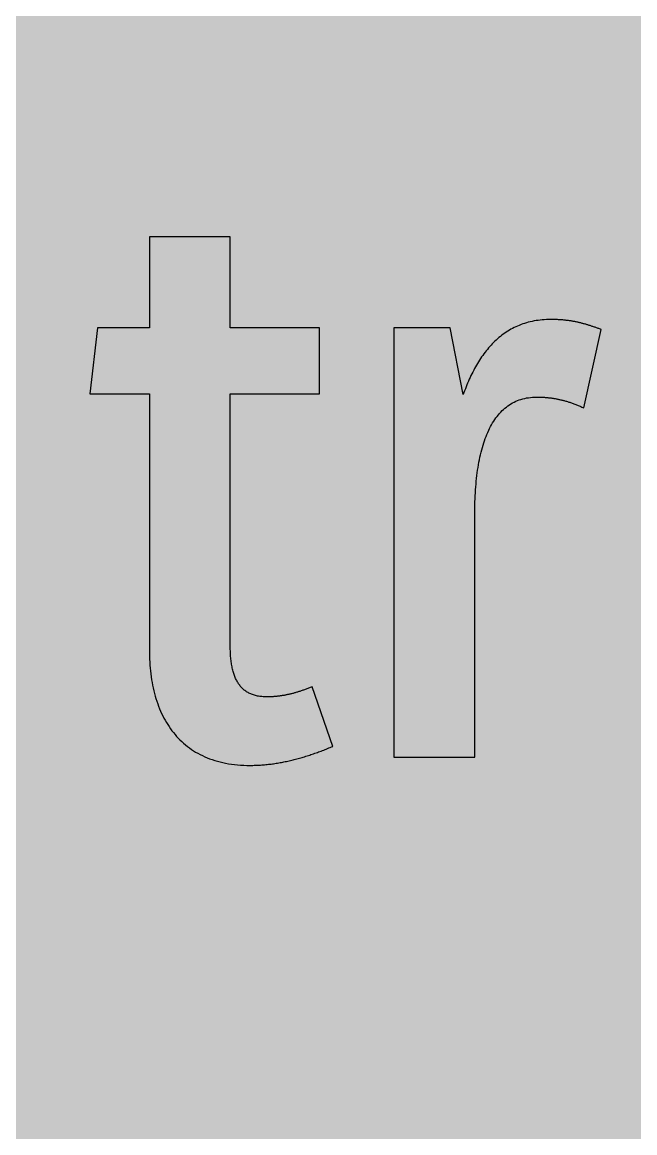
# Model space of a CAD drawing. Header units: millimetres. Extents: x 0 to 212, y 0 to 212.
# Drawn here: x 95.69 to 121.86, y 47.5 to 94.95 of the extents above; entities that cross this region are included whole.
import ezdxf

# ---------------------------------------------------------------- set-up
doc = ezdxf.new("R2010")
doc.units = ezdxf.units.MM

msp = doc.modelspace()

# ---------------------------------------------------------------- hatches: boundary and pattern name
for color, points in [(254, [(211.7189, 105.8869), (211.709, 107.2007), (211.6861, 108.5139), (211.6455, 109.8245), (211.5871, 111.1326), (211.5134, 112.4407), (211.4245, 113.7437), (211.3204, 115.0468), (211.201, 116.3447), (211.0638, 117.6426), (210.9114, 118.9355), (210.7413, 120.2258), (210.5584, 121.5136), (210.3577, 122.7988), (210.1418, 124.079), (209.9107, 125.3566), (209.6643, 126.6292), (209.4027, 127.8992), (209.1258, 129.1641), (208.8337, 130.4239), (208.5264, 131.6812), (208.2038, 132.936), (207.866, 134.1831), (207.5104, 135.4277), (207.1421, 136.6647), (206.7611, 137.8991), (206.3623, 139.1285), (205.9483, 140.3502), (205.5216, 141.5694), (205.0771, 142.781), (204.6199, 143.9901), (204.1474, 145.1915), (203.6623, 146.3853), (203.1619, 147.574), (202.6463, 148.7576), (202.1154, 149.9362), (201.5693, 151.1046), (201.0105, 152.2705), (200.439, 153.4262), (199.8523, 154.5768), (199.2503, 155.7198), (198.6356, 156.8577), (198.0057, 157.9855), (197.3605, 159.1081), (196.7052, 160.2232), (196.0321, 161.3281), (195.3489, 162.4279), (194.6504, 163.5176), (193.9366, 164.6022), (193.2102, 165.6766), (192.471, 166.7434), (191.7167, 167.8), (190.9521, 168.849), (190.1698, 169.8904), (189.3773, 170.9217), (188.5696, 171.9428), (187.7517, 172.9562), (186.9161, 173.9621), (186.0702, 174.9552), (185.2117, 175.9407), (184.338, 176.9161), (183.454, 177.8838), (182.5549, 178.8389), (181.643, 179.7837), (180.721, 180.7185), (179.7837, 181.643), (178.8389, 182.5549), (177.8838, 183.454), (176.9161, 184.338), (175.9407, 185.2117), (174.9552, 186.0702), (173.9621, 186.9161), (172.9562, 187.7492), (171.9428, 188.5696), (170.9217, 189.3773), (169.8904, 190.1698), (168.849, 190.9496), (167.8, 191.7167), (166.7408, 192.471), (165.6766, 193.2102), (164.6022, 193.9366), (163.5176, 194.6504), (162.4279, 195.3489), (161.3281, 196.0321), (160.2232, 196.7052), (159.1081, 197.3631), (157.9855, 198.0057), (156.8577, 198.6356), (155.7198, 199.2503), (154.5768, 199.8523), (153.4262, 200.439), (152.2705, 201.0131), (151.1046, 201.5719), (149.9362, 202.1154), (148.7576, 202.6463), (147.574, 203.1619), (146.3853, 203.6623), (145.1889, 204.15), (143.9875, 204.6199), (142.781, 205.0796), (141.5694, 205.5216), (140.3502, 205.9483), (139.1285, 206.3623), (137.8991, 206.7611), (136.6647, 207.1446), (135.4252, 207.5129), (134.1831, 207.866), (132.9334, 208.2038), (131.6812, 208.5264), (130.4239, 208.8337), (129.1641, 209.1284), (127.8966, 209.4052), (126.6292, 209.6668), (125.3541, 209.9132), (124.0765, 210.1444), (122.7963, 210.3603), (121.5136, 210.5584), (120.2258, 210.7438), (118.9355, 210.9114), (117.6401, 211.0638), (116.3447, 211.201), (115.0468, 211.3229), (113.7437, 211.4271), (112.4382, 211.516), (111.1326, 211.5896), (109.8245, 211.6455), (108.5113, 211.6861), (107.1982, 211.7115), (105.885, 211.7192), (104.5693, 211.7115), (103.2561, 211.6861), (101.9454, 211.6455), (100.6373, 211.5896), (99.3292, 211.516), (98.0262, 211.4271), (96.7232, 211.3229), (95.4253, 211.201), (94.1273, 211.0638), (92.8345, 210.9114), (91.5441, 210.7438), (90.2564, 210.5584), (88.9711, 210.3603), (87.691, 210.1444), (86.4133, 209.9132), (85.1408, 209.6668), (83.8708, 209.4052), (82.6059, 209.1284), (81.346, 208.8337), (80.0887, 208.5264), (78.834, 208.2038), (77.5868, 207.866), (76.3422, 207.5129), (75.1053, 207.1446), (73.8708, 206.7611), (72.6415, 206.3623), (71.4197, 205.9483), (70.2005, 205.5216), (68.9889, 205.0796), (67.7799, 204.6199), (66.5785, 204.15), (65.3847, 203.6623), (64.196, 203.1619), (63.0123, 202.6463), (61.8338, 202.1154), (60.6628, 201.5719), (59.4995, 201.0131), (58.3438, 200.439), (57.1932, 199.8523), (56.0502, 199.2503), (54.9123, 198.6356), (53.7845, 198.0057), (52.6618, 197.3631), (51.5468, 196.7052), (50.4419, 196.0321), (49.342, 195.3489), (48.2524, 194.6504), (47.1678, 193.9366), (46.0934, 193.2102), (45.0266, 192.471), (43.9699, 191.7167), (42.9209, 190.9496), (41.8795, 190.1698), (40.8483, 189.3773), (39.8272, 188.5696), (38.8137, 187.7492), (37.8079, 186.9161), (36.8148, 186.0702), (35.8292, 185.2117), (34.8539, 184.338), (33.8861, 183.454), (32.9311, 182.5549), (31.9862, 181.643), (31.049, 180.7185), (30.1269, 179.7837), (29.2151, 178.8389), (28.3159, 177.8838), (27.432, 176.9161), (26.5582, 175.9407), (25.6997, 174.9552), (24.8539, 173.9621), (24.0208, 172.9562), (23.2004, 171.9428), (22.3926, 170.9217), (21.6002, 169.8904), (20.8204, 168.849), (20.0533, 167.8), (19.2989, 166.7434), (18.5598, 165.6766), (17.8333, 164.6022), (17.1196, 163.5176), (16.4211, 162.4279), (15.7378, 161.3281), (15.0647, 160.2232), (14.4069, 159.1081), (13.7643, 157.9855), (13.1343, 156.8577), (12.5197, 155.7198), (11.9177, 154.5768), (11.3309, 153.4262), (10.7569, 152.2705), (10.1981, 151.1046), (9.6545, 149.9362), (9.1237, 148.7576), (8.6081, 147.574), (8.1077, 146.3853), (7.62, 145.1915), (7.1501, 143.9901), (6.6904, 142.781), (6.2484, 141.5694), (5.8217, 140.3502), (5.4077, 139.1285), (5.0089, 137.8991), (4.6253, 136.6647), (4.257, 135.4277), (3.904, 134.1831), (3.5662, 132.936), (3.2436, 131.6812), (2.9362, 130.4239), (2.6416, 129.1641), (2.3647, 127.8992), (2.1031, 126.6292), (1.8567, 125.3566), (1.6256, 124.079), (1.4097, 122.7988), (1.2116, 121.5136), (1.0262, 120.2258), (0.8585, 118.9355), (0.7061, 117.6426), (0.569, 116.3447), (0.447, 115.0468), (0.3429, 113.7437), (0.254, 112.4407), (0.1803, 111.1326), (0.1245, 109.8245), (0.0838, 108.5139), (0.0584, 107.2007), (0.0508, 105.885), (0.0584, 104.5718), (0.0838, 103.2586), (0.1245, 101.9454), (0.1803, 100.6373), (0.254, 99.3318), (0.3429, 98.0262), (0.447, 96.7232), (0.569, 95.4253), (0.7061, 94.1299), (0.8585, 92.8345), (1.0262, 91.5441), (1.2116, 90.2564), (1.4097, 88.9737), (1.6256, 87.6935), (1.8567, 86.4159), (2.1031, 85.1408), (2.3647, 83.8733), (2.6416, 82.6059), (2.9362, 81.346), (3.2436, 80.0887), (3.5662, 78.8365), (3.904, 77.5868), (4.257, 76.3448), (4.6253, 75.1053), (5.0089, 73.8708), (5.4077, 72.6415), (5.8217, 71.4197), (6.2484, 70.2005), (6.6904, 68.9889), (7.1501, 67.7824), (7.62, 66.581), (8.1077, 65.3847), (8.6081, 64.196), (9.1237, 63.0123), (9.6545, 61.8338), (10.1981, 60.6654), (10.7569, 59.4995), (11.3309, 58.3438), (11.9177, 57.1932), (12.5197, 56.0502), (13.1343, 54.9123), (13.7643, 53.7845), (14.4069, 52.6618), (15.0647, 51.5468), (15.7378, 50.4419), (16.4211, 49.342), (17.1196, 48.2524), (17.8333, 47.1678), (18.5598, 46.0934), (19.2989, 45.0291), (20.0533, 43.9699), (20.8204, 42.9209), (21.6002, 41.8795), (22.3926, 40.8483), (23.2004, 39.8272), (24.0208, 38.8137), (24.8539, 37.8079), (25.6997, 36.8148), (26.5582, 35.8292), (27.432, 34.8539), (28.3159, 33.8861), (29.2151, 32.9311), (30.1269, 31.9862), (31.049, 31.049), (31.9862, 30.1269), (32.9311, 29.2151), (33.8861, 28.3159), (34.8539, 27.432), (35.8292, 26.5582), (36.8148, 25.6997), (37.8079, 24.8539), (38.8137, 24.0182), (39.8272, 23.2004), (40.8483, 22.3926), (41.8795, 21.6002), (42.9209, 20.8178), (43.9699, 20.0533), (45.0266, 19.2989), (46.0934, 18.5598), (47.1678, 17.8333), (48.2524, 17.1196), (49.342, 16.4211), (50.4419, 15.7378), (51.5468, 15.0647), (52.6618, 14.4094), (53.7845, 13.7643), (54.9123, 13.1343), (56.0502, 12.5197), (57.1932, 11.9177), (58.3438, 11.3309), (59.4995, 10.7594), (60.6628, 10.2006), (61.8338, 9.6545), (63.0123, 9.1237), (64.196, 8.6081), (65.3847, 8.1077), (66.5785, 7.6225), (67.7799, 7.1501), (68.9889, 6.6929), (70.2005, 6.2484), (71.4197, 5.8217), (72.6415, 5.4077), (73.8708, 5.0089), (75.1053, 4.6279), (76.3422, 4.2596), (77.5868, 3.904), (78.834, 3.5662), (80.0887, 3.2436), (81.346, 2.9362), (82.6059, 2.6441), (83.8708, 2.3673), (85.1408, 2.1057), (86.4133, 1.8593), (87.691, 1.6281), (88.9711, 1.4122), (90.2564, 1.2116), (91.5441, 1.0287), (92.8345, 0.8585), (94.1273, 0.7061), (95.4253, 0.569), (96.7232, 0.4496), (98.0262, 0.3454), (99.3292, 0.2565), (100.6373, 0.1829), (101.9454, 0.1245), (103.2561, 0.0838), (104.5693, 0.061), (105.885, 0.0533), (107.1982, 0.061), (108.5113, 0.0838), (109.8245, 0.1245), (111.1326, 0.1829), (112.4382, 0.2565), (113.7437, 0.3454), (115.0468, 0.4496), (116.3447, 0.569), (117.6401, 0.7061), (118.9355, 0.8585), (120.2258, 1.0287), (121.5136, 1.2116), (122.7963, 1.4122), (124.0765, 1.6281), (125.3541, 1.8593), (126.6292, 2.1057), (127.8966, 2.3673), (129.1641, 2.6441), (130.4239, 2.9362), (131.6812, 3.2436), (132.9334, 3.5662), (134.1831, 3.904), (135.4252, 4.2596), (136.6647, 4.6279), (137.8991, 5.0089), (139.1285, 5.4077), (140.3502, 5.8217), (141.5694, 6.2484), (142.781, 6.6929), (143.9875, 7.1501), (145.1889, 7.6225), (146.3853, 8.1077), (147.574, 8.6081), (148.7576, 9.1237), (149.9362, 9.6545), (151.1046, 10.2006), (152.2705, 10.7594), (153.4262, 11.3309), (154.5768, 11.9177), (155.7198, 12.5197), (156.8577, 13.1343), (157.9855, 13.7643), (159.1081, 14.4094), (160.2232, 15.0647), (161.3281, 15.7378), (162.4279, 16.4211), (163.5176, 17.1196), (164.6022, 17.8333), (165.6766, 18.5598), (166.7408, 19.2989), (167.8, 20.0533), (168.849, 20.8178), (169.8904, 21.6002), (170.9217, 22.3926), (171.9428, 23.2004), (172.9562, 24.0182), (173.9621, 24.8539), (174.9552, 25.6997), (175.9407, 26.5582), (176.9161, 27.432), (177.8838, 28.3159), (178.8389, 29.2151), (179.7837, 30.1269), (180.721, 31.049), (181.643, 31.9862), (182.5549, 32.9311), (183.454, 33.8861), (184.338, 34.8539), (185.2117, 35.8292), (186.0702, 36.8148), (186.9161, 37.8079), (187.7517, 38.8137), (188.5696, 39.8272), (189.3773, 40.8483), (190.1698, 41.8795), (190.9521, 42.9209), (191.7167, 43.9699), (192.471, 45.0291), (193.2102, 46.0934), (193.9366, 47.1678), (194.6504, 48.2524), (195.3489, 49.342), (196.0321, 50.4419), (196.7052, 51.5468), (197.3605, 52.6618), (198.0057, 53.7845), (198.6356, 54.9123), (199.2503, 56.0502), (199.8523, 57.1932), (200.439, 58.3438), (201.0105, 59.4995), (201.5693, 60.6654), (202.1154, 61.8338), (202.6463, 63.0123), (203.1619, 64.196), (203.6623, 65.3847), (204.1474, 66.581), (204.6199, 67.7824), (205.0771, 68.9889), (205.5216, 70.2005), (205.9483, 71.4197), (206.3623, 72.6415), (206.7611, 73.8708), (207.1421, 75.1053), (207.5104, 76.3448), (207.866, 77.5868), (208.2038, 78.8365), (208.5264, 80.0887), (208.8337, 81.346), (209.1258, 82.6059), (209.4027, 83.8733), (209.6643, 85.1408), (209.9107, 86.4159), (210.1418, 87.6935), (210.3577, 88.9737), (210.5584, 90.2564), (210.7413, 91.5441), (210.9114, 92.8345), (211.0638, 94.1299), (211.201, 95.4253), (211.3204, 96.7232), (211.4245, 98.0262), (211.5134, 99.3318), (211.5871, 100.6373), (211.6455, 101.9454), (211.6861, 103.2586), (211.709, 104.5718), (211.7166, 105.885)]), (59, [(101.123, 68.1397), (101.1225, 68.006), (101.125, 67.8739), (101.1301, 67.7418), (101.1377, 67.6123), (101.1453, 67.4827), (101.1555, 67.3557), (101.1682, 67.2313), (101.1834, 67.1068), (101.2012, 66.9823), (101.219, 66.8604), (101.2393, 66.741), (101.2622, 66.6217), (101.2876, 66.5048), (101.313, 66.388), (101.3409, 66.2737), (101.3739, 66.1619), (101.4044, 66.0502), (101.44, 65.9409), (101.4781, 65.8317), (101.5162, 65.7276), (101.5568, 65.6209), (101.6, 65.5193), (101.6457, 65.4177), (101.694, 65.3186), (101.7422, 65.2221), (101.7956, 65.1281), (101.8489, 65.0342), (101.9048, 64.9427), (101.9632, 64.8538), (102.0216, 64.7649), (102.0851, 64.6811), (102.1512, 64.5973), (102.2172, 64.516), (102.2858, 64.4373), (102.3569, 64.3611), (102.4306, 64.2849), (102.5068, 64.2137), (102.5855, 64.1426), (102.6643, 64.074), (102.7481, 64.008), (102.8319, 63.9445), (102.9183, 63.8835), (103.0072, 63.8251), (103.0986, 63.7692), (103.1926, 63.7159), (103.2891, 63.6651), (103.3882, 63.6143), (103.4898, 63.5686), (103.5914, 63.5254), (103.698, 63.4848), (103.8047, 63.4467), (103.9165, 63.4111), (104.0282, 63.3781), (104.1451, 63.3476), (104.2619, 63.3197), (104.3813, 63.2943), (104.5032, 63.2714), (104.6277, 63.2536), (104.7547, 63.2358), (104.8842, 63.2231), (105.0163, 63.213), (105.1509, 63.2054), (105.2881, 63.2003), (105.4278, 63.2003), (105.4837, 63.2003), (105.5395, 63.2003), (105.5954, 63.2028), (105.6513, 63.2028), (105.7072, 63.2054), (105.7631, 63.2079), (105.8189, 63.2104), (105.8748, 63.213), (105.9307, 63.2181), (105.9866, 63.2231), (106.0425, 63.2257), (106.0983, 63.2333), (106.1542, 63.2384), (106.2101, 63.2435), (106.266, 63.2511), (106.3193, 63.2562), (106.3752, 63.2638), (106.4311, 63.2714), (106.487, 63.279), (106.5428, 63.2892), (106.5962, 63.2968), (106.6521, 63.307), (106.7079, 63.3146), (106.7638, 63.3247), (106.8172, 63.3374), (106.873, 63.3476), (106.9289, 63.3578), (106.9848, 63.3705), (107.0381, 63.3806), (107.094, 63.3933), (107.1499, 63.406), (107.2032, 63.4187), (107.2591, 63.434), (107.3125, 63.4467), (107.3683, 63.4619), (107.4242, 63.4746), (107.4776, 63.4898), (107.5334, 63.5051), (107.5893, 63.5203), (107.6427, 63.5356), (107.6985, 63.5533), (107.7519, 63.5686), (107.8078, 63.5864), (107.8611, 63.6041), (107.917, 63.6194), (107.9703, 63.6372), (108.0262, 63.6575), (108.0821, 63.6753), (108.1354, 63.693), (108.1913, 63.7134), (108.2446, 63.7311), (108.3005, 63.7515), (108.3539, 63.7718), (108.4097, 63.7921), (108.4631, 63.8124), (108.519, 63.8327), (108.5723, 63.8531), (108.6282, 63.8759), (108.6815, 63.8962), (108.7374, 63.9191), (108.7907, 63.942), (108.8466, 63.9648), (108.9, 63.9877), (108.9558, 64.0105), (108.0742, 66.5522), (108.0338, 66.5353), (107.9983, 66.5226), (107.9602, 66.5074), (107.9246, 66.4947), (107.8865, 66.4794), (107.8509, 66.4667), (107.8154, 66.454), (107.7798, 66.4413), (107.7468, 66.4286), (107.7112, 66.4159), (107.6782, 66.4058), (107.6427, 66.3931), (107.6096, 66.3829), (107.5766, 66.3702), (107.5436, 66.36), (107.5106, 66.3499), (107.4801, 66.3397), (107.4471, 66.3296), (107.4166, 66.3194), (107.3836, 66.3118), (107.3531, 66.3016), (107.3226, 66.294), (107.2896, 66.2838), (107.2591, 66.2762), (107.2312, 66.2686), (107.2007, 66.261), (107.1702, 66.2534), (107.1397, 66.2457), (107.1118, 66.2381), (107.0813, 66.233), (107.0534, 66.2254), (107.0229, 66.2203), (106.995, 66.2127), (106.9645, 66.2076), (106.9365, 66.2026), (106.9086, 66.1949), (106.8807, 66.1899), (106.8527, 66.1848), (106.8248, 66.1822), (106.7968, 66.1772), (106.7689, 66.1721), (106.741, 66.167), (106.713, 66.1645), (106.6851, 66.1594), (106.6571, 66.1568), (106.6292, 66.1543), (106.6013, 66.1518), (106.5733, 66.1467), (106.5479, 66.1441), (106.52, 66.1416), (106.492, 66.1391), (106.4641, 66.1391), (106.4362, 66.1365), (106.4108, 66.134), (106.3828, 66.134), (106.3549, 66.1314), (106.3269, 66.1289), (106.299, 66.1289), (106.2711, 66.1289), (106.2431, 66.1264), (106.2177, 66.1264), (106.1898, 66.1264), (106.1618, 66.1264), (106.1314, 66.1264), (106.0806, 66.1264), (106.0298, 66.1289), (105.979, 66.1314), (105.9282, 66.1365), (105.8799, 66.1416), (105.8342, 66.1467), (105.7859, 66.1543), (105.7402, 66.1619), (105.697, 66.1721), (105.6538, 66.1822), (105.6107, 66.1949), (105.57, 66.2076), (105.5294, 66.2203), (105.4887, 66.2356), (105.4506, 66.2508), (105.4125, 66.2686), (105.377, 66.2864), (105.3414, 66.3067), (105.3059, 66.327), (105.2703, 66.3473), (105.2373, 66.3702), (105.2068, 66.3956), (105.1738, 66.4185), (105.1433, 66.4439), (105.1154, 66.4718), (105.0874, 66.4997), (105.0595, 66.5277), (105.0315, 66.5582), (105.0061, 66.5886), (104.9807, 66.6191), (104.9553, 66.6521), (104.9325, 66.6877), (104.9096, 66.7207), (104.8868, 66.7588), (104.8664, 66.7944), (104.8461, 66.8325), (104.8258, 66.8706), (104.808, 66.9112), (104.7902, 66.9519), (104.7725, 66.9925), (104.7572, 67.0357), (104.742, 67.0789), (104.7267, 67.1246), (104.7115, 67.1703), (104.6988, 67.216), (104.6861, 67.2643), (104.6734, 67.3125), (104.6632, 67.3633), (104.6531, 67.4116), (104.6429, 67.4649), (104.6353, 67.5157), (104.6251, 67.5691), (104.6175, 67.6224), (104.6124, 67.6783), (104.6048, 67.7342), (104.5997, 67.7926), (104.5947, 67.8485), (104.5896, 67.9069), (104.587, 67.9679), (104.5845, 68.0288), (104.582, 68.0898), (104.5794, 68.1507), (104.5794, 68.2142), (104.5794, 68.2777), (104.5806, 79.0758), (108.391, 79.0758), (108.391, 81.8966), (104.5806, 81.8966), (104.5806, 85.7772), (101.123, 85.7772), (101.123, 81.8966), (98.902, 81.8966), (98.5834, 79.0758), (101.123, 79.0758)]), (59, [(117.6694, 78.9337), (117.6934, 78.933), (117.7188, 78.933), (117.7442, 78.933), (117.7696, 78.9305), (117.795, 78.9305), (117.8204, 78.9305), (117.8458, 78.9305), (117.8712, 78.928), (117.8992, 78.928), (117.9246, 78.9254), (117.95, 78.9254), (117.9779, 78.9229), (118.0033, 78.9229), (118.0313, 78.9203), (118.0592, 78.9178), (118.0871, 78.9153), (118.1151, 78.9127), (118.143, 78.9102), (118.171, 78.9076), (118.1989, 78.9051), (118.2268, 78.9), (118.2548, 78.8975), (118.2853, 78.8949), (118.3132, 78.8899), (118.3437, 78.8848), (118.3716, 78.8822), (118.4021, 78.8772), (118.4326, 78.8721), (118.4631, 78.867), (118.4935, 78.8594), (118.524, 78.8543), (118.5545, 78.8492), (118.585, 78.8416), (118.618, 78.8365), (118.6485, 78.8289), (118.6815, 78.8213), (118.712, 78.8137), (118.745, 78.806), (118.778, 78.7984), (118.811, 78.7883), (118.8441, 78.7806), (118.8771, 78.7705), (118.9101, 78.7629), (118.9431, 78.7527), (118.9787, 78.7425), (119.0117, 78.7324), (119.0473, 78.7197), (119.0828, 78.7095), (119.1184, 78.6968), (119.1514, 78.6867), (119.1895, 78.674), (119.2251, 78.6613), (119.2606, 78.646), (119.2962, 78.6333), (119.3343, 78.6181), (119.3698, 78.6054), (119.4079, 78.5901), (119.446, 78.5749), (119.4841, 78.5597), (119.5222, 78.5419), (119.5603, 78.5266), (119.601, 78.5089), (119.6391, 78.4911), (119.6797, 78.4733), (120.4214, 81.8261), (120.3884, 81.8363), (120.3554, 81.849), (120.3223, 81.8591), (120.2893, 81.8693), (120.2588, 81.882), (120.2258, 81.8921), (120.1953, 81.9023), (120.1623, 81.915), (120.1318, 81.9252), (120.1014, 81.9353), (120.0683, 81.9455), (120.0379, 81.9556), (120.0074, 81.9658), (119.9769, 81.976), (119.9464, 81.9861), (119.9159, 81.9963), (119.8855, 82.0039), (119.855, 82.0141), (119.8245, 82.0242), (119.794, 82.0318), (119.7635, 82.042), (119.7331, 82.0496), (119.7026, 82.0598), (119.6721, 82.0674), (119.6416, 82.075), (119.6086, 82.0826), (119.5781, 82.0928), (119.5476, 82.1004), (119.5172, 82.108), (119.4867, 82.1157), (119.4537, 82.1207), (119.4232, 82.1284), (119.3927, 82.136), (119.3597, 82.1436), (119.3292, 82.1487), (119.2962, 82.1563), (119.2632, 82.1614), (119.2327, 82.169), (119.1997, 82.1741), (119.1666, 82.1792), (119.1336, 82.1842), (119.0981, 82.1893), (119.065, 82.1944), (119.032, 82.1995), (118.9965, 82.2046), (118.9634, 82.2096), (118.9279, 82.2122), (118.8923, 82.2173), (118.8568, 82.2198), (118.8212, 82.2249), (118.7831, 82.2274), (118.7475, 82.23), (118.7094, 82.2325), (118.6713, 82.235), (118.6332, 82.2376), (118.5951, 82.2401), (118.5545, 82.2427), (118.5164, 82.2427), (118.4758, 82.2452), (118.4351, 82.2452), (118.3945, 82.2477), (118.3513, 82.2477), (118.3107, 82.2477), (118.2675, 82.2477), (118.1735, 82.2477), (118.0821, 82.2452), (117.9906, 82.2401), (117.9017, 82.2325), (117.8128, 82.2223), (117.7265, 82.2122), (117.6401, 82.1995), (117.5563, 82.1842), (117.4725, 82.1665), (117.3912, 82.1487), (117.3099, 82.1284), (117.2312, 82.1055), (117.1524, 82.0826), (117.0737, 82.0572), (117, 82.0293), (116.9238, 81.9988), (116.8502, 81.9683), (116.779, 81.9353), (116.7079, 81.9023), (116.6368, 81.8667), (116.5682, 81.8286), (116.4996, 81.7905), (116.4336, 81.7499), (116.3676, 81.7067), (116.3041, 81.6635), (116.2406, 81.6178), (116.1771, 81.5721), (116.1161, 81.5238), (116.0551, 81.4756), (115.9967, 81.4248), (115.9383, 81.3714), (115.8824, 81.3181), (115.8265, 81.2648), (115.7707, 81.2063), (115.7173, 81.1505), (115.664, 81.092), (115.6106, 81.0311), (115.5598, 80.9701), (115.509, 80.9092), (115.4608, 80.8457), (115.4125, 80.7796), (115.3643, 80.7161), (115.316, 80.6475), (115.2703, 80.5815), (115.2271, 80.5129), (115.1814, 80.4418), (115.1382, 80.3707), (115.0976, 80.2996), (115.0544, 80.2259), (115.0137, 80.1522), (114.9756, 80.0786), (114.935, 80.0024), (114.8969, 79.9262), (114.8613, 79.85), (114.8232, 79.7712), (114.7877, 79.6925), (114.7521, 79.6138), (114.7191, 79.5325), (114.6861, 79.4537), (114.6531, 79.3725), (114.62, 79.2886), (114.587, 79.2074), (114.5565, 79.1235), (114.5286, 79.0397), (113.9652, 81.8966), (111.566, 81.8966), (111.566, 63.5536), (115.0235, 63.5536), (115.0235, 73.9246), (115.0239, 74.0588), (115.0239, 74.1934), (115.0264, 74.3255), (115.0315, 74.455), (115.0366, 74.5871), (115.0417, 74.7141), (115.0493, 74.8436), (115.0569, 74.9681), (115.0645, 75.0926), (115.0772, 75.217), (115.0874, 75.3389), (115.1001, 75.4609), (115.1128, 75.5777), (115.128, 75.6971), (115.1458, 75.8114), (115.1636, 75.9257), (115.1814, 76.04), (115.2017, 76.1492), (115.222, 76.2584), (115.2449, 76.3676), (115.2677, 76.4718), (115.2931, 76.5759), (115.3211, 76.6801), (115.349, 76.7791), (115.377, 76.8782), (115.4074, 76.9747), (115.4379, 77.0687), (115.4709, 77.1627), (115.5065, 77.2516), (115.5421, 77.3405), (115.5802, 77.4268), (115.6183, 77.5132), (115.6564, 77.5945), (115.6995, 77.6757), (115.7427, 77.7545), (115.7859, 77.8281), (115.8316, 77.9018), (115.8799, 77.9755), (115.9281, 78.044), (115.9789, 78.1101), (116.0297, 78.1736), (116.0831, 78.2371), (116.139, 78.2955), (116.1948, 78.3539), (116.2533, 78.4073), (116.3117, 78.4606), (116.3726, 78.5089), (116.4361, 78.5571), (116.4996, 78.6003), (116.5657, 78.6435), (116.6343, 78.6816), (116.7028, 78.7171), (116.774, 78.7527), (116.8476, 78.7832), (116.9213, 78.8111), (116.9975, 78.8365), (117.0762, 78.8594), (117.155, 78.8772), (117.2362, 78.8949), (117.3175, 78.9076), (117.4039, 78.9178), (117.4902, 78.9254), (117.5791, 78.9305), (117.668, 78.933)])]:
    msp.add_hatch(color=color).paths.add_polyline_path(points)

# ---------------------------------------------------------------- linework, layer by layer
at = {"color": 59}
for points in [[(101.123, 68.1397), (101.1225, 68.006), (101.125, 67.8739), (101.1301, 67.7418), (101.1377, 67.6123), (101.1453, 67.4827), (101.1555, 67.3557), (101.1682, 67.2313), (101.1834, 67.1068), (101.2012, 66.9823), (101.219, 66.8604), (101.2393, 66.741), (101.2622, 66.6217), (101.2876, 66.5048), (101.313, 66.388), (101.3409, 66.2737), (101.3739, 66.1619), (101.4044, 66.0502), (101.44, 65.9409), (101.4781, 65.8317), (101.5162, 65.7276), (101.5568, 65.6209), (101.6, 65.5193), (101.6457, 65.4177), (101.694, 65.3186), (101.7422, 65.2221), (101.7956, 65.1281), (101.8489, 65.0342), (101.9048, 64.9427), (101.9632, 64.8538), (102.0216, 64.7649), (102.0851, 64.6811), (102.1512, 64.5973), (102.2172, 64.516), (102.2858, 64.4373), (102.3569, 64.3611), (102.4306, 64.2849), (102.5068, 64.2137), (102.5855, 64.1426), (102.6643, 64.074), (102.7481, 64.008), (102.8319, 63.9445), (102.9183, 63.8835), (103.0072, 63.8251), (103.0986, 63.7692), (103.1926, 63.7159), (103.2891, 63.6651), (103.3882, 63.6143), (103.4898, 63.5686), (103.5914, 63.5254), (103.698, 63.4848), (103.8047, 63.4467), (103.9165, 63.4111), (104.0282, 63.3781), (104.1451, 63.3476), (104.2619, 63.3197), (104.3813, 63.2943), (104.5032, 63.2714), (104.6277, 63.2536), (104.7547, 63.2358), (104.8842, 63.2231), (105.0163, 63.213), (105.1509, 63.2054), (105.2881, 63.2003), (105.4278, 63.2003), (105.4837, 63.2003), (105.5395, 63.2003), (105.5954, 63.2028), (105.6513, 63.2028), (105.7072, 63.2054), (105.7631, 63.2079), (105.8189, 63.2104), (105.8748, 63.213), (105.9307, 63.2181), (105.9866, 63.2231), (106.0425, 63.2257), (106.0983, 63.2333), (106.1542, 63.2384), (106.2101, 63.2435), (106.266, 63.2511), (106.3193, 63.2562), (106.3752, 63.2638), (106.4311, 63.2714), (106.487, 63.279), (106.5428, 63.2892), (106.5962, 63.2968), (106.6521, 63.307), (106.7079, 63.3146), (106.7638, 63.3247), (106.8172, 63.3374), (106.873, 63.3476), (106.9289, 63.3578), (106.9848, 63.3705), (107.0381, 63.3806), (107.094, 63.3933), (107.1499, 63.406), (107.2032, 63.4187), (107.2591, 63.434), (107.3125, 63.4467), (107.3683, 63.4619), (107.4242, 63.4746), (107.4776, 63.4898), (107.5334, 63.5051), (107.5893, 63.5203), (107.6427, 63.5356), (107.6985, 63.5533), (107.7519, 63.5686), (107.8078, 63.5864), (107.8611, 63.6041), (107.917, 63.6194), (107.9703, 63.6372), (108.0262, 63.6575), (108.0821, 63.6753), (108.1354, 63.693), (108.1913, 63.7134), (108.2446, 63.7311), (108.3005, 63.7515), (108.3539, 63.7718), (108.4097, 63.7921), (108.4631, 63.8124), (108.519, 63.8327), (108.5723, 63.8531), (108.6282, 63.8759), (108.6815, 63.8962), (108.7374, 63.9191), (108.7907, 63.942), (108.8466, 63.9648), (108.9, 63.9877), (108.9558, 64.0105), (108.0742, 66.5522), (108.0338, 66.5353), (107.9983, 66.5226), (107.9602, 66.5074), (107.9246, 66.4947), (107.8865, 66.4794), (107.8509, 66.4667), (107.8154, 66.454), (107.7798, 66.4413), (107.7468, 66.4286), (107.7112, 66.4159), (107.6782, 66.4058), (107.6427, 66.3931), (107.6096, 66.3829), (107.5766, 66.3702), (107.5436, 66.36), (107.5106, 66.3499), (107.4801, 66.3397), (107.4471, 66.3296), (107.4166, 66.3194), (107.3836, 66.3118), (107.3531, 66.3016), (107.3226, 66.294), (107.2896, 66.2838), (107.2591, 66.2762), (107.2312, 66.2686), (107.2007, 66.261), (107.1702, 66.2534), (107.1397, 66.2457), (107.1118, 66.2381), (107.0813, 66.233), (107.0534, 66.2254), (107.0229, 66.2203), (106.995, 66.2127), (106.9645, 66.2076), (106.9365, 66.2026), (106.9086, 66.1949), (106.8807, 66.1899), (106.8527, 66.1848), (106.8248, 66.1822), (106.7968, 66.1772), (106.7689, 66.1721), (106.741, 66.167), (106.713, 66.1645), (106.6851, 66.1594), (106.6571, 66.1568), (106.6292, 66.1543), (106.6013, 66.1518), (106.5733, 66.1467), (106.5479, 66.1441), (106.52, 66.1416), (106.492, 66.1391), (106.4641, 66.1391), (106.4362, 66.1365), (106.4108, 66.134), (106.3828, 66.134), (106.3549, 66.1314), (106.3269, 66.1289), (106.299, 66.1289), (106.2711, 66.1289), (106.2431, 66.1264), (106.2177, 66.1264), (106.1898, 66.1264), (106.1618, 66.1264), (106.1314, 66.1264), (106.0806, 66.1264), (106.0298, 66.1289), (105.979, 66.1314), (105.9282, 66.1365), (105.8799, 66.1416), (105.8342, 66.1467), (105.7859, 66.1543), (105.7402, 66.1619), (105.697, 66.1721), (105.6538, 66.1822), (105.6107, 66.1949), (105.57, 66.2076), (105.5294, 66.2203), (105.4887, 66.2356), (105.4506, 66.2508), (105.4125, 66.2686), (105.377, 66.2864), (105.3414, 66.3067), (105.3059, 66.327), (105.2703, 66.3473), (105.2373, 66.3702), (105.2068, 66.3956), (105.1738, 66.4185), (105.1433, 66.4439), (105.1154, 66.4718), (105.0874, 66.4997), (105.0595, 66.5277), (105.0315, 66.5582), (105.0061, 66.5886), (104.9807, 66.6191), (104.9553, 66.6521), (104.9325, 66.6877), (104.9096, 66.7207), (104.8868, 66.7588), (104.8664, 66.7944), (104.8461, 66.8325), (104.8258, 66.8706), (104.808, 66.9112), (104.7902, 66.9519), (104.7725, 66.9925), (104.7572, 67.0357), (104.742, 67.0789), (104.7267, 67.1246), (104.7115, 67.1703), (104.6988, 67.216), (104.6861, 67.2643), (104.6734, 67.3125), (104.6632, 67.3633), (104.6531, 67.4116), (104.6429, 67.4649), (104.6353, 67.5157), (104.6251, 67.5691), (104.6175, 67.6224), (104.6124, 67.6783), (104.6048, 67.7342), (104.5997, 67.7926), (104.5947, 67.8485), (104.5896, 67.9069), (104.587, 67.9679), (104.5845, 68.0288), (104.582, 68.0898), (104.5794, 68.1507), (104.5794, 68.2142), (104.5794, 68.2777), (104.5806, 79.0758), (108.391, 79.0758), (108.391, 81.8966), (104.5806, 81.8966), (104.5806, 85.7772), (101.123, 85.7772), (101.123, 81.8966), (98.902, 81.8966), (98.5834, 79.0758), (101.123, 79.0758), (101.123, 68.1397)], [(117.6694, 78.9337), (117.6934, 78.933), (117.7188, 78.933), (117.7442, 78.933), (117.7696, 78.9305), (117.795, 78.9305), (117.8204, 78.9305), (117.8458, 78.9305), (117.8712, 78.928), (117.8992, 78.928), (117.9246, 78.9254), (117.95, 78.9254), (117.9779, 78.9229), (118.0033, 78.9229), (118.0313, 78.9203), (118.0592, 78.9178), (118.0871, 78.9153), (118.1151, 78.9127), (118.143, 78.9102), (118.171, 78.9076), (118.1989, 78.9051), (118.2268, 78.9), (118.2548, 78.8975), (118.2853, 78.8949), (118.3132, 78.8899), (118.3437, 78.8848), (118.3716, 78.8822), (118.4021, 78.8772), (118.4326, 78.8721), (118.4631, 78.867), (118.4935, 78.8594), (118.524, 78.8543), (118.5545, 78.8492), (118.585, 78.8416), (118.618, 78.8365), (118.6485, 78.8289), (118.6815, 78.8213), (118.712, 78.8137), (118.745, 78.806), (118.778, 78.7984), (118.811, 78.7883), (118.8441, 78.7806), (118.8771, 78.7705), (118.9101, 78.7629), (118.9431, 78.7527), (118.9787, 78.7425), (119.0117, 78.7324), (119.0473, 78.7197), (119.0828, 78.7095), (119.1184, 78.6968), (119.1514, 78.6867), (119.1895, 78.674), (119.2251, 78.6613), (119.2606, 78.646), (119.2962, 78.6333), (119.3343, 78.6181), (119.3698, 78.6054), (119.4079, 78.5901), (119.446, 78.5749), (119.4841, 78.5597), (119.5222, 78.5419), (119.5603, 78.5266), (119.601, 78.5089), (119.6391, 78.4911), (119.6797, 78.4733), (120.4214, 81.8261), (120.3884, 81.8363), (120.3554, 81.849), (120.3223, 81.8591), (120.2893, 81.8693), (120.2588, 81.882), (120.2258, 81.8921), (120.1953, 81.9023), (120.1623, 81.915), (120.1318, 81.9252), (120.1014, 81.9353), (120.0683, 81.9455), (120.0379, 81.9556), (120.0074, 81.9658), (119.9769, 81.976), (119.9464, 81.9861), (119.9159, 81.9963), (119.8855, 82.0039), (119.855, 82.0141), (119.8245, 82.0242), (119.794, 82.0318), (119.7635, 82.042), (119.7331, 82.0496), (119.7026, 82.0598), (119.6721, 82.0674), (119.6416, 82.075), (119.6086, 82.0826), (119.5781, 82.0928), (119.5476, 82.1004), (119.5172, 82.108), (119.4867, 82.1157), (119.4537, 82.1207), (119.4232, 82.1284), (119.3927, 82.136), (119.3597, 82.1436), (119.3292, 82.1487), (119.2962, 82.1563), (119.2632, 82.1614), (119.2327, 82.169), (119.1997, 82.1741), (119.1666, 82.1792), (119.1336, 82.1842), (119.0981, 82.1893), (119.065, 82.1944), (119.032, 82.1995), (118.9965, 82.2046), (118.9634, 82.2096), (118.9279, 82.2122), (118.8923, 82.2173), (118.8568, 82.2198), (118.8212, 82.2249), (118.7831, 82.2274), (118.7475, 82.23), (118.7094, 82.2325), (118.6713, 82.235), (118.6332, 82.2376), (118.5951, 82.2401), (118.5545, 82.2427), (118.5164, 82.2427), (118.4758, 82.2452), (118.4351, 82.2452), (118.3945, 82.2477), (118.3513, 82.2477), (118.3107, 82.2477), (118.2675, 82.2477), (118.1735, 82.2477), (118.0821, 82.2452), (117.9906, 82.2401), (117.9017, 82.2325), (117.8128, 82.2223), (117.7265, 82.2122), (117.6401, 82.1995), (117.5563, 82.1842), (117.4725, 82.1665), (117.3912, 82.1487), (117.3099, 82.1284), (117.2312, 82.1055), (117.1524, 82.0826), (117.0737, 82.0572), (117, 82.0293), (116.9238, 81.9988), (116.8502, 81.9683), (116.779, 81.9353), (116.7079, 81.9023), (116.6368, 81.8667), (116.5682, 81.8286), (116.4996, 81.7905), (116.4336, 81.7499), (116.3676, 81.7067), (116.3041, 81.6635), (116.2406, 81.6178), (116.1771, 81.5721), (116.1161, 81.5238), (116.0551, 81.4756), (115.9967, 81.4248), (115.9383, 81.3714), (115.8824, 81.3181), (115.8265, 81.2648), (115.7707, 81.2063), (115.7173, 81.1505), (115.664, 81.092), (115.6106, 81.0311), (115.5598, 80.9701), (115.509, 80.9092), (115.4608, 80.8457), (115.4125, 80.7796), (115.3643, 80.7161), (115.316, 80.6475), (115.2703, 80.5815), (115.2271, 80.5129), (115.1814, 80.4418), (115.1382, 80.3707), (115.0976, 80.2996), (115.0544, 80.2259), (115.0137, 80.1522), (114.9756, 80.0786), (114.935, 80.0024), (114.8969, 79.9262), (114.8613, 79.85), (114.8232, 79.7712), (114.7877, 79.6925), (114.7521, 79.6138), (114.7191, 79.5325), (114.6861, 79.4537), (114.6531, 79.3725), (114.62, 79.2886), (114.587, 79.2074), (114.5565, 79.1235), (114.5286, 79.0397), (113.9652, 81.8966), (111.566, 81.8966), (111.566, 63.5536), (115.0235, 63.5536), (115.0235, 73.9246), (115.0239, 74.0588), (115.0239, 74.1934), (115.0264, 74.3255), (115.0315, 74.455), (115.0366, 74.5871), (115.0417, 74.7141), (115.0493, 74.8436), (115.0569, 74.9681), (115.0645, 75.0926), (115.0772, 75.217), (115.0874, 75.3389), (115.1001, 75.4609), (115.1128, 75.5777), (115.128, 75.6971), (115.1458, 75.8114), (115.1636, 75.9257), (115.1814, 76.04), (115.2017, 76.1492), (115.222, 76.2584), (115.2449, 76.3676), (115.2677, 76.4718), (115.2931, 76.5759), (115.3211, 76.6801), (115.349, 76.7791), (115.377, 76.8782), (115.4074, 76.9747), (115.4379, 77.0687), (115.4709, 77.1627), (115.5065, 77.2516), (115.5421, 77.3405), (115.5802, 77.4268), (115.6183, 77.5132), (115.6564, 77.5945), (115.6995, 77.6757), (115.7427, 77.7545), (115.7859, 77.8281), (115.8316, 77.9018), (115.8799, 77.9755), (115.9281, 78.044), (115.9789, 78.1101), (116.0297, 78.1736), (116.0831, 78.2371), (116.139, 78.2955), (116.1948, 78.3539), (116.2533, 78.4073), (116.3117, 78.4606), (116.3726, 78.5089), (116.4361, 78.5571), (116.4996, 78.6003), (116.5657, 78.6435), (116.6343, 78.6816), (116.7028, 78.7171), (116.774, 78.7527), (116.8476, 78.7832), (116.9213, 78.8111), (116.9975, 78.8365), (117.0762, 78.8594), (117.155, 78.8772), (117.2362, 78.8949), (117.3175, 78.9076), (117.4039, 78.9178), (117.4902, 78.9254), (117.5791, 78.9305), (117.668, 78.933), (117.6694, 78.9337)]]:
    msp.add_lwpolyline(points, dxfattribs=at)

doc.saveas('drawing.dxf')
